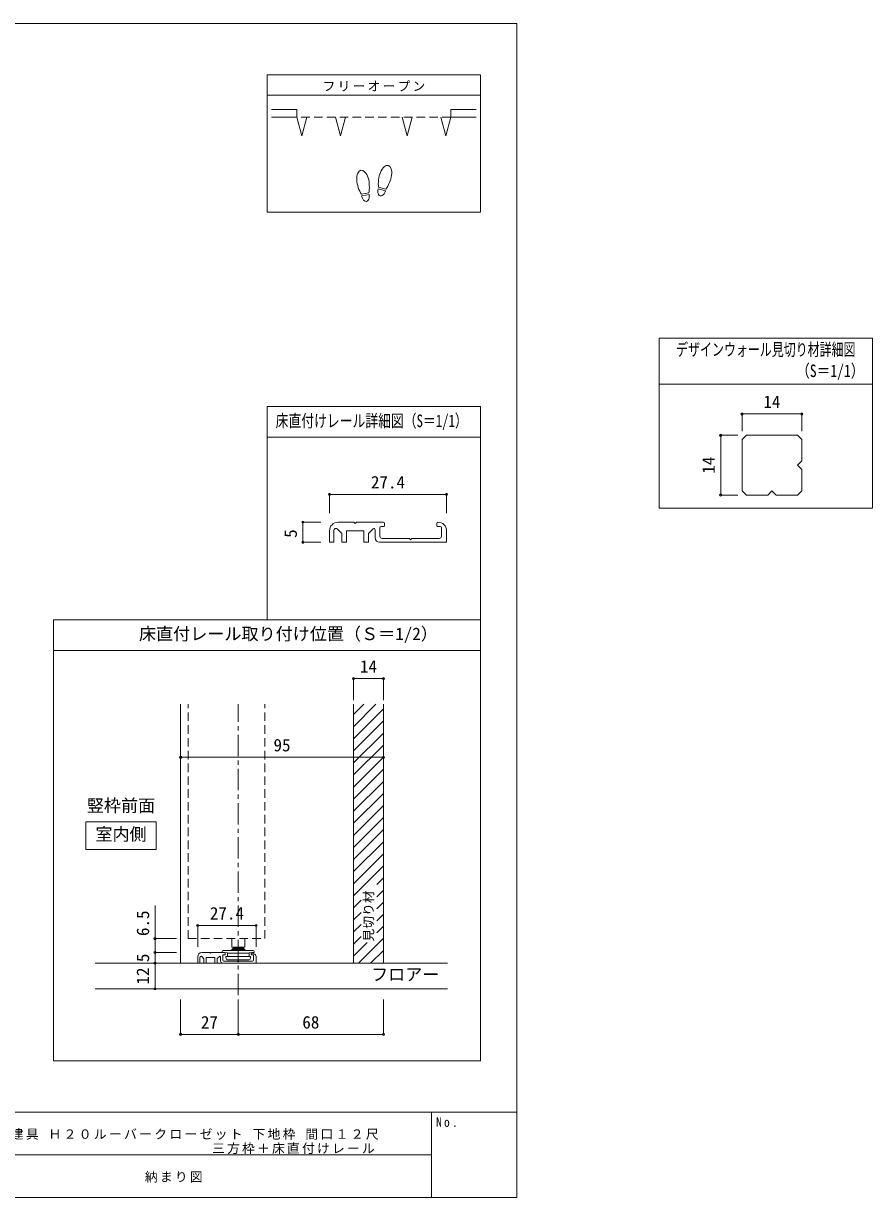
# Model space of a CAD drawing. Units: millimetres on the paper, with parts at other scales. Extents: x -197 to 281, y -138 to 137.
# Drawn here: x 82.3 to 281.1, y -138 to 137 of the extents above; entities that cross this region are included whole.
import ezdxf
from ezdxf.enums import TextEntityAlignment as Align

# ---------------------------------------------------------------- set-up
doc = ezdxf.new("R2010")
doc.units = ezdxf.units.MM
doc.header["$PDMODE"] = 32
doc.header["$PDSIZE"] = 0.5
doc.linetypes.add('CHAIN1', pattern=[8, 5, -1, 1, -1])
doc.linetypes.add('DASHED2', pattern=[3, 2, -1])
for name, color, linetype, lineweight in [('0-0_補助線', 7, 'Continuous', 9), ('0-A_文字', 7, 'Continuous', 9), ('1-1_通り芯', 4, 'CHAIN1', 9), ('1-3_仕上げ', 2, 'Continuous', 9), ('1-4_枠', 7, 'Continuous', 9), ('1-6_扉', 7, 'DASHED2', 9), ('1-A_文字', 7, 'Continuous', 9), ('1-B_寸法', 7, 'Continuous', 9), ('1-C_ハッチ', 4, 'Continuous', 9), ('7-0_補助線', 7, 'Continuous', 9), ('F-0_補助線', 7, 'Continuous', 9), ('F-4_枠', 3, 'Continuous', 9), ('F-B_寸法', 4, 'Continuous', 9)]:
    doc.layers.add(name, color=color, linetype=linetype, lineweight=lineweight)
doc.styles.add('ＭＳ ゴシック', font='')
doc.styles.get('ＭＳ ゴシック').set_extended_font_data('MS Gothic')

msp = doc.modelspace()

# ---------------------------------------------------------------- linework, layer by layer
at = {"layer": '0-0_補助線', "color": 3}
for p, q in [((139.328, 125), (139.328, 92.8)), ((189.328, 125), (139.328, 125)), ((189.328, 125), (189.328, 92.8)), ((189.328, 120.2), (139.328, 120.2)), ((163.133, 97.342), (161.404, 97.037)), ((163.206, 96.929), (161.477, 96.624)), ((167.026, 97.808), (165.33, 98.262)), ((167.135, 98.214), (165.439, 98.668)), ((189.328, 92.8), (139.328, 92.8)), ((231.117, 63.308), (281.117, 63.308)), ((231.117, 63.308), (231.117, 23.442)), ((231.117, 52.508), (281.117, 52.508)), ((189.328, 47.303), (139.328, 47.303)), ((139.328, 47.303), (139.328, -2.697)), ((189.328, 40.103), (139.328, 40.103)), ((281.117, 23.442), (231.117, 23.442))]:
    msp.add_line(p, q, dxfattribs=at)
at = {"layer": '0-0_補助線', "color": 2}
for p, q in [((146.328, 116.817), (140.328, 116.817)), ((146.328, 116.817), (146.328, 115.017)), ((182.328, 116.817), (182.328, 115.017)), ((182.328, 116.817), (188.328, 116.817)), ((146.328, 115.017), (140.328, 115.017)), ((146.328, 115.017), (147.493, 110.67)), ((148.657, 115.017), (147.493, 110.67)), ((155.328, 115.017), (156.493, 110.67)), ((157.657, 115.017), (156.493, 110.67)), ((170.998, 115.017), (172.163, 110.67)), ((173.328, 115.017), (172.163, 110.67)), ((179.998, 115.017), (181.163, 110.67)), ((182.328, 115.017), (181.163, 110.67)), ((182.328, 115.017), (188.328, 115.017))]:
    msp.add_line(p, q, dxfattribs=at)
at = {"layer": '0-0_補助線', "linetype": 'DASHED2'}
msp.add_line((182.328, 115.017), (146.328, 115.017), dxfattribs=at)
at = {"layer": '0-0_補助線'}
for p, q in [((131.078, -77.366), (131.078, -79.385)), ((131.078, -79.385), (134.078, -79.385)), ((131.703, -79.495), (131.078, -79.385)), ((131.328, -79.645), (131.078, -79.895)), ((131.328, -79.645), (133.828, -79.645)), ((131.703, -79.495), (133.453, -79.495)), ((131.703, -79.495), (131.703, -79.645)), ((133.453, -79.495), (134.078, -79.385)), ((133.453, -79.495), (133.453, -79.645)), ((134.078, -79.895), (133.828, -79.645)), ((134.078, -79.385), (134.078, -77.366)), ((128.828, -80.595), (128.828, -80.395)), ((128.828, -80.595), (129.263, -80.595)), ((129.078, -80.145), (134.078, -80.145)), ((129.263, -80.595), (129.988, -80.71)), ((129.953, -81.545), (130.053, -81.545)), ((129.988, -80.71), (130.053, -80.72)), ((130.053, -80.726), (135.103, -80.726)), ((130.053, -81.545), (135.103, -81.545)), ((130.078, -82.295), (135.078, -82.295)), ((131.078, -80.145), (131.078, -79.895)), ((134.078, -79.895), (131.078, -79.895)), ((134.078, -79.895), (134.078, -80.145)), ((134.078, -80.145), (136.078, -80.145)), ((135.103, -81.545), (135.203, -81.545)), ((135.628, -80.766), (135.628, -81.016)), ((136.328, -80.395), (136.328, -80.595))]:
    msp.add_line(p, q, dxfattribs=at)
for points in [[(129.678, -81.895), (129.678, -81.545), (129.953, -81.545)], [(130.053, -81.545), (130.053, -81.295), (130.053, -80.72)], [(135.103, -80.72), (135.892, -80.595), (136.328, -80.595)], [(135.103, -80.72), (135.103, -81.295), (135.103, -81.545)], [(135.203, -81.545), (135.478, -81.545), (135.478, -81.895)]]:
    msp.add_lwpolyline(points, dxfattribs=at)
for centre, radius, start, end in [((129.078, -80.395), 0.25, 90, 180), ((130.078, -81.895), 0.4, 180, 270), ((135.078, -81.895), 0.4, 270, 0), ((136.078, -80.395), 0.25, 0, 90)]:
    msp.add_arc(centre, radius, start, end, dxfattribs=at)
at = {"layer": '0-0_補助線', "color": 3}
for centre, major_axis, ratio, start_param, end_param in [((161.801, 99.842), (-0.489, 2.773), 0.5, 4.3405914, 8.2257792), ((166.984, 101.042), (0.729, 2.72), 0.5, 4.3405914, 8.2257792), ((161.815, 99.763), (-0.593, 3.361), 0.4, 3.8403085, 4.432552), ((166.963, 100.964), (0.883, 3.296), 0.4, 1.8506333, 2.4428768), ((166.963, 100.964), (0.883, 3.296), 0.4, 3.8403085, 4.432552), ((161.815, 99.763), (-0.593, 3.361), 0.4, 1.8506333, 2.4428768), ((162.341, 96.776), (-0.254, 1.441), 0.6, 1.5707963, 4.712389), ((166.178, 98.035), (0.379, 1.413), 0.6, 1.5707963, 4.712389)]:
    msp.add_ellipse(centre, major_axis=major_axis, ratio=ratio, start_param=start_param, end_param=end_param, dxfattribs=at)
at = {"layer": '0-A_文字', "color": 3}
for p, q in [((281.117, 23.442), (281.117, 63.308)), ((189.328, -2.697), (189.328, 47.303)), ((89.328, -2.697), (189.328, -2.697)), ((89.328, -106), (89.328, -2.697)), ((189.328, -2.697), (189.328, -106)), ((89.328, -9.897), (189.328, -9.897)), ((89.328, -106), (189.328, -106))]:
    msp.add_line(p, q, dxfattribs=at)
at = {"layer": '1-1_通り芯'}
msp.add_line((132.578, -90.616), (132.578, -22.466), dxfattribs=at)
at = {"layer": '1-3_仕上げ'}
for p, q in [((181.578, -83.116), (99.078, -83.116)), ((99.078, -89.116), (181.578, -89.116))]:
    msp.add_line(p, q, dxfattribs=at)
at = {"layer": '1-4_枠', "color": 3}
for p, q in [((119.078, -83.116), (119.078, -22.466)), ((159.578, -83.116), (159.578, -22.466)), ((166.578, -83.116), (166.578, -22.466))]:
    msp.add_line(p, q, dxfattribs=at)
at = {"layer": '1-4_枠'}
for p, q in [((123.078, -83.116), (123.078, -81.616)), ((123.578, -83.116), (123.578, -81.744)), ((124.078, -80.616), (125.928, -80.616)), ((125.078, -83.116), (125.078, -81.816)), ((125.128, -81.766), (127.028, -81.766)), ((126.078, -80.766), (125.928, -80.616)), ((126.078, -80.766), (126.228, -80.616)), ((129.378, -80.616), (126.228, -80.616)), ((127.078, -83.116), (127.078, -81.816)), ((127.628, -83.116), (127.628, -82.153)), ((127.672, -82.047), (128.172, -81.547)), ((128.428, -81.653), (128.428, -82.616)), ((128.978, -81.266), (128.978, -82.416)), ((129.428, -81.116), (129.128, -81.116)), ((129.528, -80.766), (129.528, -81.016)), ((135.628, -80.766), (135.628, -81.016)), ((135.728, -81.116), (136.028, -81.116)), ((136.178, -81.266), (136.178, -82.416)), ((136.778, -81.766), (136.778, -83.116)), ((123.078, -83.116), (123.578, -83.116)), ((124.528, -83.116), (125.078, -83.116)), ((127.078, -83.116), (127.628, -83.116)), ((128.928, -83.116), (136.778, -83.116)), ((129.228, -82.666), (132.428, -82.666)), ((132.578, -82.816), (132.428, -82.666))]:
    msp.add_line(p, q, dxfattribs=at)
for points in [[(124.528, -83.116), (124.528, -82.091), (124.005, -81.568)], [(132.578, -82.816), (132.728, -82.666), (135.928, -82.666)]]:
    msp.add_lwpolyline(points, dxfattribs=at)
for centre, radius, start, end in [((124.078, -81.616), 1, 90, 180), ((123.828, -81.744), 0.25, 45, 180), ((125.128, -81.816), 0.05, 90, 180), ((127.028, -81.816), 0.05, 0, 90), ((127.778, -82.153), 0.15, 135, 180), ((128.278, -81.653), 0.15, 360, 135), ((129.128, -81.266), 0.15, 90, 180), ((129.228, -82.416), 0.25, 180, 270), ((129.378, -80.766), 0.15, 360, 90), ((129.428, -81.016), 0.1, 270, 360), ((135.778, -80.766), 0.15, 90, 180), ((135.778, -81.766), 1, 360, 98.62693), ((135.728, -81.016), 0.1, 180, 270), ((135.928, -82.416), 0.25, 270, 0), ((136.028, -81.266), 0.15, 0, 90), ((128.928, -82.616), 0.5, 180, 270)]:
    msp.add_arc(centre, radius, start, end, dxfattribs=at)
at = {"layer": '1-6_扉'}
for p, q in [((120.828, -77.366), (120.828, -22.466)), ((138.828, -77.366), (138.828, -22.466)), ((120.828, -77.366), (138.828, -77.366))]:
    msp.add_line(p, q, dxfattribs=at)
at = {"layer": '1-A_文字'}
msp.add_lwpolyline([(96.857, -50.005), (113.376, -50.005), (113.376, -56.481), (96.857, -56.481)], close=True, dxfattribs=at)
at = {"layer": '1-B_寸法', "color": 4}
for p, q in [((166.578, -16.466), (159.578, -16.466)), ((159.578, -16.466), (159.578, -21.466)), ((166.578, -16.466), (166.578, -21.466)), ((166.578, -34.875), (119.078, -34.875)), ((113.078, -69.637), (113.078, -80.616)), ((123.078, -74.266), (136.778, -74.266)), ((123.078, -74.266), (123.078, -79.266)), ((136.778, -74.266), (136.778, -79.266)), ((113.078, -77.366), (118.078, -77.366)), ((113.078, -80.616), (118.078, -80.616)), ((113.078, -80.616), (113.078, -83.116)), ((113.078, -83.116), (118.078, -83.116)), ((113.078, -83.116), (113.078, -89.116)), ((119.078, -99.79), (119.078, -91.616)), ((132.578, -99.79), (132.578, -91.616)), ((166.578, -99.79), (166.578, -91.616)), ((119.078, -99.79), (132.578, -99.79)), ((132.578, -99.79), (166.578, -99.79))]:
    msp.add_line(p, q, dxfattribs=at)
at = {"layer": '1-B_寸法'}
for p in [(159.578, -16.466), (166.578, -16.466), (119.078, -34.875), (166.578, -34.875), (123.078, -74.266), (136.778, -74.266), (113.078, -77.366), (113.078, -80.616), (113.078, -83.116), (113.078, -89.116), (119.078, -99.79), (132.578, -99.79), (166.578, -99.79)]:
    msp.add_point(p, dxfattribs=at)
at = {"layer": '1-C_ハッチ'}
for p, q in [((159.578, -27.717), (164.829, -22.466)), ((159.578, -24.889), (162.001, -22.466)), ((159.578, -30.546), (166.578, -23.546)), ((159.578, -33.374), (166.578, -26.374)), ((159.578, -36.203), (166.578, -29.203)), ((159.578, -39.031), (166.578, -32.031)), ((159.578, -41.859), (166.578, -34.859)), ((159.578, -44.688), (166.578, -37.688)), ((159.578, -47.516), (166.578, -40.516)), ((159.578, -50.345), (166.578, -43.345)), ((159.578, -53.173), (166.578, -46.173)), ((159.578, -56.002), (166.578, -49.002)), ((159.578, -58.83), (166.578, -51.83)), ((159.578, -61.658), (166.578, -54.658)), ((159.578, -64.487), (166.578, -57.487)), ((159.578, -67.315), (166.578, -60.315)), ((165.007, -64.715), (166.578, -63.144)), ((165.007, -67.543), (166.578, -65.972)), ((159.578, -70.144), (161.333, -68.388)), ((159.578, -72.972), (161.333, -71.217)), ((165.007, -70.372), (166.578, -68.801)), ((159.578, -75.801), (161.333, -74.045)), ((165.007, -73.2), (166.578, -71.629)), ((159.578, -78.629), (161.333, -76.873)), ((165.007, -76.029), (166.578, -74.457)), ((159.578, -81.457), (162.78, -78.256)), ((160.748, -83.116), (166.578, -77.286)), ((163.576, -83.116), (166.578, -80.114)), ((166.405, -83.116), (166.578, -82.943))]:
    msp.add_line(p, q, dxfattribs=at)
at = {"layer": '7-0_補助線', "color": 4}
for p, q in [((153.947, 26.702), (181.347, 26.702)), ((153.947, 26.702), (153.947, 22.292)), ((181.347, 26.702), (181.347, 22.292)), ((147.692, 20.186), (147.692, 15.486)), ((147.692, 20.186), (151.95, 20.186)), ((147.692, 15.486), (151.95, 15.486))]:
    msp.add_line(p, q, dxfattribs=at)
at = {"layer": '7-0_補助線'}
for p, q in [((155.947, 20.186), (159.647, 20.186)), ((159.947, 19.886), (159.647, 20.186)), ((159.947, 19.886), (160.247, 20.186)), ((166.547, 20.186), (160.247, 20.186)), ((166.847, 19.886), (166.847, 19.386)), ((179.047, 19.886), (179.047, 19.386)), ((153.947, 15.486), (153.947, 18.186)), ((154.947, 15.486), (154.947, 18.229)), ((157.947, 15.486), (157.947, 18.086)), ((158.047, 18.186), (161.847, 18.186)), ((161.947, 15.486), (161.947, 18.086)), ((163.047, 15.486), (163.047, 17.411)), ((163.135, 17.624), (164.135, 18.624)), ((164.647, 18.411), (164.647, 16.486)), ((165.747, 18.886), (165.747, 16.886)), ((166.647, 19.186), (166.047, 19.186)), ((179.247, 19.186), (179.847, 19.186)), ((180.147, 18.886), (180.147, 16.886)), ((181.347, 18.186), (181.347, 15.486)), ((153.947, 15.486), (154.947, 15.486)), ((156.847, 15.486), (157.947, 15.486)), ((161.947, 15.486), (163.047, 15.486)), ((165.647, 15.486), (181.347, 15.486)), ((166.247, 16.386), (172.647, 16.386)), ((172.947, 16.086), (172.647, 16.386))]:
    msp.add_line(p, q, dxfattribs=at)
for points in [[(156.847, 15.486), (156.847, 17.536), (155.8, 18.582)], [(172.947, 16.086), (173.247, 16.386), (179.647, 16.386)]]:
    msp.add_lwpolyline(points, dxfattribs=at)
for centre, radius, start, end in [((155.947, 18.186), 2, 90, 180), ((166.547, 19.886), 0.3, 360, 90), ((166.647, 19.386), 0.2, 270, 360), ((179.347, 19.886), 0.3, 90, 180), ((179.247, 19.386), 0.2, 180, 270), ((179.347, 18.186), 2, 360, 90), ((155.447, 18.229), 0.5, 45, 180), ((158.047, 18.086), 0.1, 90, 180), ((161.847, 18.086), 0.1, 0, 90), ((163.347, 17.411), 0.3, 135, 180), ((164.347, 18.411), 0.3, 360, 135), ((166.047, 18.886), 0.3, 90, 180), ((166.247, 16.886), 0.5, 180, 270), ((179.647, 16.886), 0.5, 270, 0), ((179.847, 18.886), 0.3, 0, 90), ((165.647, 16.486), 1, 180, 270)]:
    msp.add_arc(centre, radius, start, end, dxfattribs=at)
for p in [(153.947, 26.702), (181.347, 26.702), (147.692, 20.186), (147.692, 15.486)]:
    msp.add_point(p, dxfattribs=at)
at = {"layer": 'F-0_補助線', "color": 3, "lineweight": 18}
msp.add_line((-197.169, -118), (197.831, -118), dxfattribs=at)
msp.add_lwpolyline([(-197.169, 137), (197.831, 137), (197.831, -138), (-197.169, -138)], close=True, dxfattribs=at)
at = {"layer": 'F-0_補助線', "color": 2, "lineweight": 18}
for points in [[(57.831, -118), (177.831, -118), (177.831, -128), (57.831, -128)], [(177.831, -118), (197.831, -118), (197.831, -138), (177.831, -138)]]:
    msp.add_lwpolyline(points, close=True, dxfattribs=at)
at = {"layer": 'F-4_枠'}
for points in [[(251.566, 40.54), (250.566, 39.54), (250.566, 27.54)], [(263.566, 33.54), (264.566, 34.54), (264.566, 39.54), (263.566, 40.54), (251.566, 40.54)], [(257.566, 27.54), (258.566, 26.54), (263.566, 26.54), (264.566, 27.54), (264.566, 32.54), (263.566, 33.54)], [(250.566, 27.54), (251.566, 26.54), (256.566, 26.54), (257.566, 27.54)]]:
    msp.add_lwpolyline(points, dxfattribs=at)
at = {"layer": 'F-B_寸法'}
for p, q in [((250.566, 45.54), (264.566, 45.54)), ((250.566, 45.54), (250.566, 41.54)), ((264.566, 45.54), (264.566, 41.54)), ((245.566, 26.54), (245.566, 40.54)), ((245.566, 40.54), (249.566, 40.54)), ((245.566, 26.54), (249.566, 26.54))]:
    msp.add_line(p, q, dxfattribs=at)
at = {"layer": 'F-B_寸法', "color": 7}
for p in [(250.566, 45.54), (264.566, 45.54), (245.566, 40.54), (245.566, 26.54)]:
    msp.add_point(p, dxfattribs=at)

# ---------------------------------------------------------------- texts
at = {"layer": '0-0_補助線', "style": 'ＭＳ ゴシック'}
for s, width, p in [('デザインウォール見切り材詳細図', 0.7, (235.117, 58.281)), ('（S＝1/1）', 0.8, (263.233, 53.295)), ('床直付けレール詳細図（S＝1/1）', 0.75, (141.328, 41.578))]:
    msp.add_text(s, height=2.933, dxfattribs=dict(at, width=width)).set_placement(p, align=Align.BOTTOM_LEFT)
at = {"layer": '0-0_補助線', "insert": (152.328, 121.1), "char_height": 2.199, "attachment_point": 7, "style": 'ＭＳ ゴシック'}
msp.add_mtext('\\T1.17;フリーオープン', dxfattribs=at)
at = {"layer": '0-A_文字', "style": 'ＭＳ ゴシック'}
msp.add_text('床直付レール取り付け位置（Ｓ＝1/2）', height=2.933, dxfattribs=at).set_placement((109.328, -8.315), align=Align.BOTTOM_LEFT)
at = {"layer": '1-A_文字', "style": 'ＭＳ ゴシック'}
for s, p in [('竪枠前面', (97.117, -48.532)), ('室内側', (99.117, -55.243)), ('フロアー', (163.673, -88.09))]:
    msp.add_text(s, height=2.933, dxfattribs=at).set_placement(p, align=Align.BOTTOM_LEFT)
msp.add_text('見切り材', height=2.199, rotation=90, dxfattribs=at).set_placement((164.853, -78.043), align=Align.BOTTOM_LEFT)
at = {"layer": '1-B_寸法', "style": 'ＭＳ ゴシック'}
for s, p in [('14', (161.078, -15.966)), ('95', (140.828, -34.375)), ('27.4', (125.928, -73.766)), ('27', (123.828, -99.29)), ('68', (147.578, -99.29))]:
    msp.add_text(s, height=2.933, dxfattribs=at).set_placement(p, align=Align.BOTTOM_LEFT)
for s, p in [('6.5', (112.578, -76.751)), ('5', (112.578, -82.866)), ('12', (112.578, -88.116))]:
    msp.add_text(s, height=2.933, rotation=90, dxfattribs=at).set_placement(p, align=Align.BOTTOM_LEFT)
at = {"layer": '7-0_補助線', "style": 'ＭＳ ゴシック'}
msp.add_text('27.4', height=2.933, dxfattribs=at).set_placement((163.647, 27.202), align=Align.BOTTOM_LEFT)
msp.add_text('5', height=2.933, rotation=90, dxfattribs=at).set_placement((147.192, 16.52), align=Align.BOTTOM_LEFT)
at = {"layer": 'F-0_補助線', "char_height": 2.199, "attachment_point": 7, "style": 'ＭＳ ゴシック'}
for s, insert in [('\\T1.38;\\W0.9;No.', (178.912, -121.478)), ('\\T1.18;ＷＯ\\~建具\\~Ｈ２０ルーバークローゼット\\~下地枠\\~間口１２尺', (70.443, -124.5)), ('\\T1.17;三方枠＋床直付けレール', (126.443, -127.833)), ('\\T1.17;納まり図', (110.693, -134.5))]:
    msp.add_mtext(s, dxfattribs=dict(at, insert=insert))
at = {"layer": 'F-B_寸法', "color": 7, "style": 'ＭＳ ゴシック'}
msp.add_text('14', height=2.933, dxfattribs=at).set_placement((255.566, 46.04), align=Align.BOTTOM_LEFT)
msp.add_text('14', height=2.933, rotation=90, dxfattribs=at).set_placement((245.066, 31.54), align=Align.BOTTOM_LEFT)

doc.saveas('drawing.dxf')
